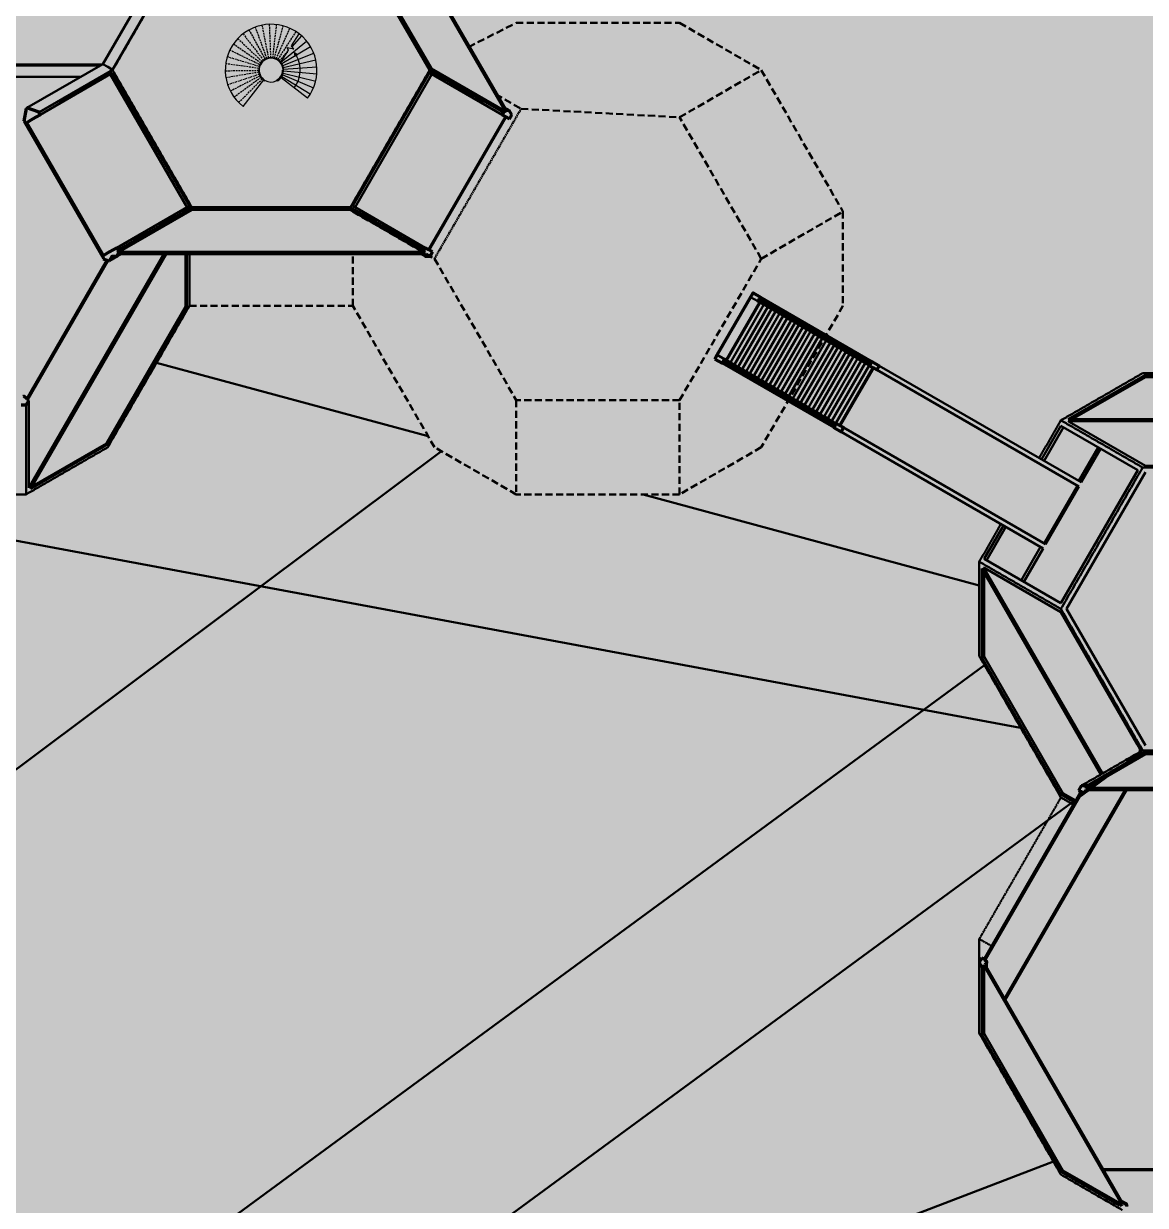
# Model space of a CAD drawing. Header units: millimetres. Extents: x 401 to 30661, y 2016 to 22119.
# Drawn here: x 13060 to 14069, y 11879 to 12942 of the extents above; entities that cross this region are included whole.
import ezdxf

# ---------------------------------------------------------------- set-up
doc = ezdxf.new("R2010")
doc.units = ezdxf.units.MM
doc.linetypes.add('HIDDEN2', pattern=[4.7625, 3.175, -1.5875])
for name, color, linetype, lineweight, true_color in [('2ND', 201, 'Continuous', 35, 0x39ffb0), ('3RD', 140, 'Continuous', 25, 0x7debff), ('4TH DETAILS', 125, 'Continuous', 15, 0x39ffb0)]:
    doc.layers.add(name, color=color, linetype=linetype, lineweight=lineweight, true_color=true_color)
doc.layers.add('BACKGROUND', color=7, linetype='Continuous', true_color=0x000000)
for name, color, linetype, lineweight, true_color, transparency in [('GLOW-CYAN-2', 7, 'Continuous', 50, 0x7debff, 0.8), ('GLOW-EMERALD', 7, 'Continuous', 70, 0x39ffb0, 0.8), ('GLOW-EMERALD-2', 7, 'Continuous', 30, 0x39ffb0, 0.8), ('hatch', 253, 'Continuous', 9, 0x7debff, 0.55)]:
    doc.layers.add(name, color=color, linetype=linetype, lineweight=lineweight, true_color=true_color, transparency=transparency)

msp = doc.modelspace()

# ---------------------------------------------------------------- hatches: boundary and pattern name
at = {"layer": 'BACKGROUND'}
h = msp.add_hatch(color=256, dxfattribs=at)
h.dxf.hatch_style = 1
h.paths.add_polyline_path([(400.723, 2015.745), (30660.634, 2015.745), (30660.634, 22119.328), (400.723, 22119.328)])
at = {"layer": 'hatch'}
h = msp.add_hatch(color=256, dxfattribs=at)
h.dxf.hatch_style = 1
h.paths.add_polyline_path([(13304.239, 12912.64), (13307.081, 12914.313), (13303.849, 12916.15)])

# ---------------------------------------------------------------- linework, layer by layer
at = {"layer": '2ND', "linetype": 'Continuous'}
for p, q in [((13494.822, 12863.449), (13357.108, 13101.977)), ((13356.373, 13101.341), (13493.904, 12863.131)), ((13062.686, 12865.739), (13060.482, 12854.284)), ((13063.165, 12865.739), (13062.686, 12865.739)), ((13063.404, 12866.154), (13063.165, 12865.739)), ((13074.187, 12861.921), (13074.426, 12862.335)), ((13491.847, 12861.921), (13490.766, 12860.049)), ((13490.766, 12860.049), (13493.993, 12858.186)), ((13493.904, 12863.131), (13491.607, 12862.335)), ((13491.607, 12862.335), (13491.847, 12861.921)), ((13494.152, 12858.094), (13497.379, 12856.231)), ((13497.119, 12864.244), (13494.822, 12863.449)), ((13499.562, 12860.012), (13497.119, 12864.244)), ((13497.379, 12856.231), (13499.562, 12860.012)), ((13060.482, 12854.284), (13060.96, 12854.284)), ((13144.387, 12740.332), (13137.773, 12736.514)), ((13145.467, 12738.46), (13144.387, 12740.332)), ((13424.875, 12738.469), (13421.647, 12740.332)), ((13137.773, 12736.514), (13132.396, 12733.41)), ((13144.843, 12732.733), (13145.303, 12735.119)), ((13145.303, 12735.119), (13420.731, 12735.119)), ((13145.946, 12738.46), (13145.467, 12738.46)), ((13145.486, 12736.074), (13145.946, 12738.46)), ((13420.547, 12736.074), (13145.486, 12736.074)), ((13420.088, 12738.46), (13420.547, 12736.074)), ((13420.731, 12735.119), (13421.19, 12732.733)), ((13421.19, 12732.733), (13426.078, 12732.733)), ((13428.261, 12736.514), (13425.034, 12738.377)), ((13426.078, 12732.733), (13428.261, 12736.514)), ((13720.916, 12692.159), (13721.97, 12693.985)), ((13721.97, 12693.985), (13822.372, 12636.018)), ((13822.447, 12636.147), (13722.045, 12694.115)), ((13689.861, 12638.372), (13790.264, 12580.405)), ((13790.339, 12580.535), (13689.936, 12638.502)), ((13824.481, 12632.366), (13794.481, 12580.405)), ((13794.706, 12580.275), (13824.706, 12632.236)), ((13062.563, 12598.684), (13065.007, 12602.916)), ((14011.605, 12251.143), (13924.253, 12099.845)), ((14011.752, 12256.171), (14009.308, 12251.939)), ((14016.639, 12256.171), (14011.752, 12256.171)), ((14015.537, 12250.444), (14015.996, 12252.83)), ((14015.996, 12252.83), (14264.855, 12252.83)), ((14016.18, 12253.785), (14016.639, 12256.171)), ((14264.672, 12253.785), (14016.18, 12253.785)), ((13924.987, 12099.209), (14012.523, 12250.825)), ((13922.415, 12101.436), (13919.972, 12097.204)), ((13919.972, 12097.204), (13922.415, 12092.971)), ((13922.415, 12092.971), (13924.253, 12094.562)), ((13924.253, 12094.562), (14048.498, 11879.362)), ((14049.417, 11879.68), (13924.987, 12095.198)), ((14048.498, 11879.362), (14046.202, 11878.566)), ((14051.713, 11880.475), (14049.417, 11879.68))]:
    msp.add_line(p, q, dxfattribs=at)
for points in [[(13074.426, 12862.335), (13063.404, 12866.154)], [(13068.655, 12856.231), (13075.268, 12860.049), (13074.187, 12861.921)], [(13424.875, 12738.469), (13493.993, 12858.186)], [(13425.034, 12738.377), (13494.152, 12858.094)], [(13060.96, 12854.284), (13132.24, 12730.823), (13132.001, 12730.409)], [(13132.396, 12733.41), (13063.278, 12853.126), (13068.655, 12856.231)], [(13421.647, 12740.332), (13420.566, 12738.46), (13420.088, 12738.46)], [(13132.001, 12730.409), (13135.216, 12729.296), (13063.169, 12604.507)], [(13137.512, 12728.5), (13139.956, 12732.733), (13144.843, 12732.733)], [(13063.904, 12603.871), (13136.135, 12728.977), (13137.512, 12728.5)], [(13682.183, 12640.198), (13684.366, 12643.979), (13684.366, 12643.979), (13716.549, 12699.722), (13723.099, 12695.941), (13722.045, 12694.115)], [(13689.936, 12638.502), (13690.916, 12640.198), (13692.688, 12639.174), (13722.688, 12691.136), (13720.916, 12692.159)], [(13682.183, 12640.198), (13688.732, 12636.417), (13689.861, 12638.372)], [(13824.481, 12632.366), (13821.318, 12634.192), (13823.502, 12637.973), (13830.051, 12634.192), (13827.868, 12630.411), (13824.706, 12632.236)], [(13063.169, 12604.507), (13060.597, 12606.735), (13060.358, 12606.32)], [(13065.007, 12602.916), (13063.904, 12603.871)], [(13062.563, 12598.684), (13058.197, 12598.684)], [(13794.481, 12580.405), (13791.318, 12582.23), (13790.339, 12580.535)], [(13790.264, 12580.405), (13789.135, 12578.449), (13795.685, 12574.668), (13797.868, 12578.449), (13794.706, 12580.275)], [(14009.308, 12251.939), (14011.605, 12251.143)], [(14012.523, 12250.825), (14014.819, 12250.03), (14015.059, 12250.444), (14015.537, 12250.444)], [(13924.253, 12099.845), (13922.415, 12101.436)], [(13924.987, 12095.198), (13926.824, 12096.789), (13926.585, 12097.204), (13926.824, 12097.618), (13924.987, 12099.209)], [(14052.89, 11877.675), (14052.431, 11880.061), (14051.953, 11880.061), (14051.713, 11880.475)]]:
    msp.add_lwpolyline(points, dxfattribs=at)
at = {"layer": '3RD', "linetype": 'Continuous'}
for p, q in [((13131.638, 12905.549), (13202.679, 13028.596)), ((13211.498, 13023.504), (13140.457, 12900.458)), ((13425.577, 12900.458), (13354.775, 13023.09)), ((13427.414, 12901.518), (13356.373, 13024.565)), ((12846.996, 12905.273), (13131.16, 12905.273)), ((13129.531, 12904.332), (12848.625, 12904.332)), ((13063.404, 12866.154), (13131.638, 12905.549)), ((13140.457, 12900.458), (13074.426, 12862.335)), ((13131.638, 12905.549), (13136.048, 12903.003)), ((13136.048, 12903.003), (13140.457, 12900.458)), ((13427.414, 12901.518), (13425.577, 12900.458)), ((13491.607, 12862.335), (13425.577, 12900.458)), ((13493.904, 12863.131), (13427.414, 12901.518)), ((12866.152, 12894.213), (13112.005, 12894.213)), ((13075.268, 12860.049), (13140.39, 12897.647)), ((13207.357, 12776.688), (13138.238, 12896.405)), ((13140.39, 12897.647), (13140.457, 12897.531)), ((13140.457, 12897.531), (13209.508, 12777.93)), ((13356.459, 12777.969), (13425.577, 12897.686)), ((13427.729, 12896.443), (13358.61, 12776.727)), ((13425.577, 12897.686), (13490.766, 12860.049)), ((13063.404, 12866.154), (13062.686, 12865.739)), ((13072.041, 12858.186), (13071.882, 12858.094)), ((13492.985, 12866.631), (13497.119, 12864.244)), ((13493.904, 12863.131), (13494.822, 12863.449)), ((13065.427, 12854.367), (13065.268, 12854.275)), ((13209.508, 12777.93), (13144.387, 12740.332)), ((13211.976, 12774.461), (13145.486, 12736.074)), ((13145.946, 12738.46), (13211.976, 12776.583)), ((13211.976, 12776.583), (13354.058, 12776.583)), ((13211.976, 12774.461), (13211.976, 12776.583)), ((13354.058, 12774.461), (13211.976, 12774.461)), ((13354.058, 12776.583), (13420.088, 12738.46)), ((13354.058, 12774.461), (13354.058, 12776.583)), ((13420.547, 12736.074), (13354.058, 12774.461)), ((13421.647, 12740.332), (13356.459, 12777.969)), ((13065.007, 12524.318), (13186.713, 12735.119)), ((13188.804, 12735.119), (13066.636, 12523.517)), ((13134.387, 12734.559), (13134.546, 12734.651)), ((13137.512, 12728.5), (13144.843, 12732.733)), ((13141, 12738.377), (13141.159, 12738.469)), ((13148.977, 12735.119), (13144.843, 12732.733)), ((13145.486, 12736.074), (13145.303, 12735.119)), ((13205.986, 12687.275), (13205.986, 12735.119)), ((13207.089, 12735.119), (13207.089, 12686.639)), ((13421.19, 12732.733), (13417.057, 12735.119)), ((13420.731, 12735.119), (13420.547, 12736.074)), ((13424.875, 12738.469), (13425.034, 12738.377)), ((13136.135, 12728.977), (13135.216, 12729.296)), ((13823.502, 12637.973), (13716.549, 12699.722)), ((13134.945, 12564.229), (13205.986, 12687.275)), ((13205.986, 12687.275), (13207.089, 12686.639)), ((13726.196, 12689.111), (13696.196, 12637.149)), ((13729.703, 12687.086), (13699.703, 12635.124)), ((13714.366, 12695.941), (13720.916, 12692.159)), ((13722.045, 12694.115), (13721.97, 12693.985)), ((13726.946, 12688.678), (13722.688, 12691.136)), ((13729.703, 12687.086), (13726.946, 12688.678)), ((13729.703, 12687.086), (13730.436, 12686.663)), ((13207.089, 12686.639), (13138.491, 12567.825)), ((13733.211, 12685.061), (13703.211, 12633.099)), ((13736.718, 12683.036), (13706.718, 12631.074)), ((13740.225, 12681.011), (13710.225, 12629.049)), ((13743.733, 12678.986), (13713.733, 12627.024)), ((13747.24, 12676.961), (13717.24, 12624.999)), ((13733.211, 12685.061), (13730.436, 12686.663)), ((13733.211, 12685.061), (13733.927, 12684.647)), ((13737.417, 12682.632), (13733.927, 12684.647)), ((13740.225, 12681.011), (13737.417, 12682.632)), ((13740.225, 12681.011), (13740.908, 12680.617)), ((13743.733, 12678.986), (13740.908, 12680.617)), ((13743.733, 12678.986), (13744.399, 12678.602)), ((13747.24, 12676.961), (13744.399, 12678.602)), ((13747.24, 12676.961), (13747.889, 12676.586)), ((13750.748, 12674.936), (13747.889, 12676.586)), ((13750.748, 12674.936), (13720.748, 12622.974)), ((13754.255, 12672.911), (13724.255, 12620.949)), ((13757.762, 12670.886), (13727.762, 12618.924)), ((13761.27, 12668.861), (13731.27, 12616.899)), ((13764.777, 12666.836), (13734.777, 12614.874)), ((13750.748, 12674.936), (13751.38, 12674.571)), ((13754.255, 12672.911), (13751.38, 12674.571)), ((13754.255, 12672.911), (13754.87, 12672.556)), ((13757.762, 12670.886), (13754.87, 12672.556)), ((13757.762, 12670.886), (13758.361, 12670.541)), ((13761.27, 12668.861), (13758.361, 12670.541)), ((13761.27, 12668.861), (13761.851, 12668.525)), ((13764.777, 12666.836), (13761.851, 12668.525)), ((13764.777, 12666.836), (13765.342, 12666.51)), ((13768.285, 12664.811), (13765.342, 12666.51)), ((13768.285, 12664.811), (13738.285, 12612.849)), ((13771.792, 12662.786), (13741.792, 12610.824)), ((13775.3, 12660.761), (13745.3, 12608.799)), ((13778.807, 12658.736), (13748.807, 12606.774)), ((13782.314, 12656.711), (13752.314, 12604.749)), ((13768.285, 12664.811), (13768.832, 12664.495)), ((13771.792, 12662.786), (13768.832, 12664.495)), ((13771.792, 12662.786), (13772.323, 12662.48)), ((13775.3, 12660.761), (13772.323, 12662.48)), ((13775.3, 12660.761), (13775.813, 12660.464)), ((13778.807, 12658.736), (13775.813, 12660.464)), ((13778.807, 12658.736), (13779.304, 12658.449)), ((13782.314, 12656.711), (13779.304, 12658.449)), ((13782.314, 12656.711), (13782.794, 12656.434)), ((13785.822, 12654.686), (13782.794, 12656.434)), ((13785.822, 12654.686), (13755.822, 12602.724)), ((13789.329, 12652.661), (13759.329, 12600.699)), ((13792.837, 12650.636), (13762.837, 12598.674)), ((13796.344, 12648.611), (13766.344, 12596.649)), ((13799.851, 12646.586), (13769.851, 12594.624)), ((13803.359, 12644.561), (13773.359, 12592.599)), ((13785.822, 12654.686), (13786.285, 12654.419)), ((13789.329, 12652.661), (13786.285, 12654.419)), ((13789.329, 12652.661), (13789.775, 12652.403)), ((13792.837, 12650.636), (13789.775, 12652.403)), ((13792.837, 12650.636), (13793.266, 12650.388)), ((13796.344, 12648.611), (13793.266, 12650.388)), ((13796.344, 12648.611), (13796.756, 12648.373)), ((13799.851, 12646.586), (13796.756, 12648.373)), ((13799.851, 12646.586), (13800.247, 12646.358)), ((13803.359, 12644.561), (13800.247, 12646.358)), ((13803.359, 12644.561), (13803.737, 12644.342)), ((13806.866, 12642.536), (13803.737, 12644.342)), ((13690.916, 12640.198), (13684.366, 12643.979)), ((13688.732, 12636.417), (13789.135, 12578.449)), ((13689.936, 12638.502), (13689.861, 12638.372)), ((13692.688, 12639.174), (13696.196, 12637.149)), ((13696.196, 12637.149), (13696.946, 12636.716)), ((13699.703, 12635.124), (13696.946, 12636.716)), ((13699.703, 12635.124), (13700.436, 12634.701)), ((13703.211, 12633.099), (13700.436, 12634.701)), ((13806.866, 12642.536), (13776.866, 12590.574)), ((13810.374, 12640.511), (13780.374, 12588.549)), ((13813.881, 12638.486), (13783.881, 12586.524)), ((13817.388, 12636.461), (13787.388, 12584.499)), ((13820.896, 12634.436), (13790.896, 12582.474)), ((13806.866, 12642.536), (13807.228, 12642.327)), ((13810.374, 12640.511), (13807.228, 12642.327)), ((13810.374, 12640.511), (13810.718, 12640.312)), ((13813.881, 12638.486), (13810.718, 12640.312)), ((13813.881, 12638.486), (13814.209, 12638.296)), ((13817.388, 12636.461), (13814.209, 12638.296)), ((13817.388, 12636.461), (13817.699, 12636.281)), ((13820.896, 12634.436), (13817.699, 12636.281)), ((13820.896, 12634.436), (13821.19, 12634.266)), ((13821.318, 12634.192), (13821.19, 12634.266)), ((13822.372, 12636.018), (13822.447, 12636.147)), ((14011.731, 12529.299), (13830.051, 12634.192)), ((13703.211, 12633.099), (13703.927, 12632.686)), ((13706.718, 12631.074), (13703.927, 12632.686)), ((13706.718, 12631.074), (13707.417, 12630.671)), ((13710.908, 12628.655), (13707.417, 12630.671)), ((13713.733, 12627.024), (13710.908, 12628.655)), ((13713.733, 12627.024), (13714.399, 12626.64)), ((13717.24, 12624.999), (13714.399, 12626.64)), ((13717.24, 12624.999), (13717.889, 12624.625)), ((13720.748, 12622.974), (13717.889, 12624.625)), ((13824.403, 12632.411), (13794.403, 12580.449)), ((13824.706, 12632.236), (13824.481, 12632.366)), ((14009.548, 12525.517), (13827.868, 12630.411)), ((13999.973, 12585.96), (14069.385, 12626.035)), ((14069.385, 12623.914), (14003.647, 12585.96)), ((14069.385, 12623.914), (14069.385, 12626.035)), ((14069.385, 12626.035), (14211.467, 12626.035)), ((14211.467, 12623.914), (14069.385, 12623.914)), ((13720.748, 12622.974), (13721.38, 12622.61)), ((13724.255, 12620.949), (13721.38, 12622.61)), ((13724.255, 12620.949), (13724.87, 12620.594)), ((13728.361, 12618.579), (13724.87, 12620.594)), ((13731.27, 12616.899), (13728.361, 12618.579)), ((13731.27, 12616.899), (13731.851, 12616.564)), ((13734.777, 12614.874), (13731.851, 12616.564)), ((13734.777, 12614.874), (13735.342, 12614.549)), ((13738.285, 12612.849), (13735.342, 12614.549)), ((13738.285, 12612.849), (13738.832, 12612.533)), ((13741.792, 12610.824), (13738.832, 12612.533)), ((13063.169, 12604.507), (13063.904, 12603.871)), ((13065.007, 12524.318), (13065.007, 12602.916)), ((13741.792, 12610.824), (13742.323, 12610.518)), ((13745.3, 12608.799), (13742.323, 12610.518)), ((13745.3, 12608.799), (13745.813, 12608.503)), ((13748.807, 12606.774), (13745.813, 12608.503)), ((13748.807, 12606.774), (13749.304, 12606.488)), ((13752.314, 12604.749), (13749.304, 12606.488)), ((13752.314, 12604.749), (13755.822, 12602.724)), ((13755.822, 12602.724), (13756.285, 12602.457)), ((13759.329, 12600.699), (13756.285, 12602.457)), ((13759.329, 12600.699), (13759.775, 12600.442)), ((13762.837, 12598.674), (13759.775, 12600.442)), ((13762.837, 12598.674), (13763.266, 12598.426)), ((13766.344, 12596.649), (13763.266, 12598.426)), ((13766.344, 12596.649), (13766.756, 12596.411)), ((13769.851, 12594.624), (13766.756, 12596.411)), ((13769.851, 12594.624), (13770.247, 12594.396)), ((13773.359, 12592.599), (13770.247, 12594.396)), ((13773.359, 12592.599), (13773.737, 12592.381)), ((13776.866, 12590.574), (13773.737, 12592.381)), ((13776.866, 12590.574), (13777.228, 12590.365)), ((13780.374, 12588.549), (13777.228, 12590.365)), ((13780.374, 12588.549), (13780.718, 12588.35)), ((13783.881, 12586.524), (13780.718, 12588.35)), ((13783.881, 12586.524), (13784.209, 12586.335)), ((13787.388, 12584.499), (13784.209, 12586.335)), ((13787.388, 12584.499), (13787.699, 12584.32)), ((13790.896, 12582.474), (13787.699, 12584.32)), ((13790.264, 12580.405), (13790.339, 12580.535)), ((13790.896, 12582.474), (13791.19, 12582.304)), ((13791.318, 12582.23), (13791.19, 12582.304)), ((14000.787, 12583.609), (13999.863, 12584.143)), ((14213.91, 12584.143), (13999.863, 12584.143)), ((13999.973, 12585.96), (14213.91, 12585.96)), ((14069.385, 12544.004), (14000.787, 12583.609)), ((13794.481, 12580.405), (13794.706, 12580.275)), ((13795.685, 12574.668), (13977.365, 12469.775)), ((13979.548, 12473.556), (13797.868, 12578.449)), ((13976.08, 12549.882), (13993.456, 12579.978)), ((13995.608, 12578.736), (13978.232, 12548.64)), ((13993.456, 12579.978), (14062.575, 12540.072)), ((13136.048, 12563.592), (13066.636, 12523.517)), ((13067.738, 12525.426), (13134.945, 12564.229)), ((13134.945, 12564.229), (13136.048, 12563.592)), ((13138.491, 12567.825), (13136.048, 12563.592)), ((14009.548, 12530.559), (14026.924, 12560.655)), ((14011.731, 12529.299), (14029.107, 12559.395)), ((14062.575, 12540.072), (13993.456, 12420.356)), ((13998.344, 12415.314), (14069.385, 12538.36)), ((14211.467, 12544.004), (14069.385, 12544.004)), ((13978.494, 12474.164), (14008.494, 12526.126)), ((13979.548, 12473.556), (14009.548, 12525.517)), ((13924.338, 12460.261), (13941.714, 12490.358)), ((13943.866, 12489.115), (13926.49, 12459.019)), ((13957.806, 12440.939), (13975.182, 12471.035)), ((13959.989, 12439.678), (13977.365, 12469.775)), ((13993.456, 12420.356), (13924.338, 12460.261)), ((13922.415, 12371.477), (13922.415, 12451.627)), ((14029.384, 12266.351), (13922.415, 12451.627)), ((13923.857, 12452.676), (13924.859, 12452.097)), ((13923.857, 12452.676), (14030.919, 12267.238)), ((13924.253, 12372.537), (13924.253, 12448.445)), ((13924.859, 12452.097), (13993.456, 12412.492)), ((13957.806, 12440.939), (13959.989, 12439.678)), ((13993.456, 12412.492), (14062.054, 12293.678)), ((14069.385, 12292.268), (13998.344, 12415.314)), ((13924.253, 12372.537), (13922.415, 12371.477)), ((13993.456, 12248.43), (13922.415, 12371.477)), ((13995.294, 12249.491), (13924.253, 12372.537)), ((14062.054, 12293.678), (14064.497, 12289.446)), ((14069.385, 12284.503), (14016.18, 12253.785)), ((14016.639, 12256.171), (14069.385, 12286.624)), ((14064.497, 12289.446), (14064.497, 12286.624)), ((14069.385, 12284.503), (14069.385, 12286.624)), ((14069.385, 12286.624), (14211.467, 12286.624)), ((14211.467, 12284.503), (14069.385, 12284.503)), ((13942.693, 12064.53), (14051.408, 12252.83)), ((14052.635, 12252.83), (13943.246, 12063.574)), ((14012.523, 12250.825), (14011.605, 12251.143)), ((14019.67, 12252.83), (14015.537, 12250.444)), ((13995.294, 12249.491), (13993.456, 12248.43)), ((13995.9, 12247.019), (13993.456, 12248.43)), ((14006.811, 12242.841), (13995.294, 12249.491)), ((14005.893, 12241.25), (13995.9, 12247.019)), ((14014.819, 12250.03), (14015.537, 12250.444)), ((13922.415, 12032.066), (13922.415, 12092.971)), ((13924.253, 12099.845), (13924.987, 12099.209)), ((13924.253, 12033.126), (13924.253, 12094.562)), ((13926.824, 12097.618), (13926.824, 12092.016)), ((13924.253, 12033.126), (13922.415, 12032.066)), ((13993.456, 11909.019), (13922.415, 12032.066)), ((13995.294, 11910.08), (13924.253, 12033.126)), ((14031.168, 11911.288), (14250.786, 11911.288)), ((13995.294, 11910.08), (13993.456, 11909.019)), ((13995.9, 11907.608), (13993.456, 11909.019)), ((14048.498, 11879.362), (13995.294, 11910.08)), ((14046.202, 11878.566), (13995.9, 11907.608)), ((14250.243, 11910.348), (14031.711, 11910.348)), ((14047.58, 11882.862), (14051.713, 11880.475)), ((14052.431, 11880.061), (14051.713, 11880.475))]:
    msp.add_line(p, q, dxfattribs=at)
at = {"layer": '3RD', "linetype": 'HIDDEN2', "ltscale": 0.35}
msp.add_line((13429.986, 12730.476), (13507.869, 12865.374), dxfattribs=at)
at = {"layer": '3RD', "linetype": 'HIDDEN2', "ltscale": 2}
for p, q in [((13723.925, 12730.476), (13650.44, 12857.755)), ((13209.532, 12688.05), (13356.502, 12688.05)), ((13650.44, 12603.197), (13503.471, 12603.197))]:
    msp.add_line(p, q, dxfattribs=at)
at = {"layer": '3RD', "ltscale": 2}
for p, q in [((13424.259, 12570.69), (13179.952, 12636.816)), ((12553.302, 12569.66), (13957.201, 12308.441)), ((13920.004, 12436.508), (13617.656, 12518.344)), ((13924.696, 12364.742), (13102.851, 11760.785)), ((14066.973, 12288.016), (13180.464, 11636.54))]:
    msp.add_line(p, q, dxfattribs=at)
at = {"layer": '3RD'}
for p, q in [((13436.19, 12557.189), (11113.923, 10819.808)), ((13986.708, 11917.924), (13229.317, 11628.413))]:
    msp.add_line(p, q, dxfattribs=at)
at = {"layer": '3RD', "linetype": 'HIDDEN2', "ltscale": 2}
for points in [[(13460.513, 12920.965), (13503.471, 12942.608), (13650.44, 12942.608), (13723.925, 12900.182), (13797.41, 12772.902), (13797.41, 12688.05), (13723.925, 12560.77), (13650.44, 12518.344), (13503.471, 12518.344), (13429.986, 12560.77), (13356.502, 12688.05), (13356.502, 12736.074)], [(13484.979, 12878.589), (13507.869, 12865.374), (13650.44, 12857.755), (13723.925, 12900.182)], [(13356.502, 12772.902), (13429.986, 12730.476), (13503.471, 12603.197), (13503.471, 12518.344)], [(13650.44, 12518.344), (13650.44, 12603.197), (13723.925, 12730.476), (13797.41, 12772.902)]]:
    msp.add_lwpolyline(points, dxfattribs=at)
at = {"layer": '3RD', "linetype": 'HIDDEN2', "ltscale": 0.1}
for points in [[(13919.972, 12097.204), (13920.004, 12118.311), (13993.456, 12245.608)], [(13920.004, 12118.311), (13931.186, 12111.855)]]:
    msp.add_lwpolyline(points, dxfattribs=at)
at = {"layer": '3RD', "linetype": 'Continuous'}
for points in [[(13140.457, 12900.182), (13211.737, 13023.643)], [(13425.577, 12900.182), (13354.297, 13023.643)], [(13074.187, 12861.921), (13140.457, 12900.182)], [(13140.457, 12900.182), (13211.737, 12776.721)], [(13425.577, 12900.182), (13354.297, 12776.721)], [(13425.577, 12900.182), (13491.847, 12861.921)], [(13145.467, 12738.46), (13211.737, 12776.721)], [(13211.737, 12776.721), (13354.297, 12776.721)], [(13354.297, 12776.721), (13420.566, 12738.46)], [(13209.532, 12688.05), (13209.532, 12735.119)], [(13209.532, 12688.05), (13136.048, 12560.77)], [(13993.456, 12585.02), (14066.941, 12627.446)], [(14213.91, 12627.446), (14066.941, 12627.446)], [(13062.563, 12598.684), (13062.563, 12518.344)], [(13973.897, 12551.142), (13993.456, 12585.02)], [(14066.941, 12542.593), (13993.456, 12585.02)], [(13062.563, 12518.344), (13136.048, 12560.77)], [(13993.456, 12415.314), (14066.941, 12542.593)], [(14066.941, 12542.593), (14213.91, 12542.593)], [(12915.593, 12518.344), (13062.563, 12518.344)], [(13919.972, 12457.74), (13939.531, 12491.618)], [(13919.972, 12372.888), (13919.972, 12457.74)], [(13993.456, 12415.314), (13919.972, 12457.74)], [(14066.941, 12288.035), (13993.456, 12415.314)], [(13919.972, 12372.888), (13993.456, 12245.608)], [(14011.752, 12256.171), (14066.941, 12288.035)], [(14066.941, 12288.035), (14213.91, 12288.035)], [(13993.456, 12245.608), (14004.671, 12239.134)], [(13919.972, 12033.476), (13919.972, 12097.204)], [(13919.972, 12033.476), (13993.456, 11906.197)], [(13993.456, 11906.197), (14048.646, 11874.334)]]:
    msp.add_open_spline(points, degree=1, dxfattribs=at)
at = {"layer": '4TH DETAILS', "linetype": 'HIDDEN2', "ltscale": 0.5}
for p, q in [((13257.791, 12932.781), (13276.147, 12909.052)), ((13263.104, 12936.272), (13277.596, 12910.004)), ((13279.174, 12910.723), (13268.891, 12938.905)), ((13280.844, 12911.19), (13275.014, 12940.618)), ((13281.328, 12941.369), (13282.566, 12911.394)), ((13287.682, 12941.141), (13284.299, 12911.332)), ((13286.002, 12911.005), (13293.925, 12939.939)), ((13287.634, 12910.419), (13299.91, 12937.793)), ((13289.157, 12909.59), (13305.493, 12934.752)), ((13273.77, 12906.541), (13249.074, 12923.575)), ((13253.076, 12928.515), (13274.861, 12907.889)), ((13272.267, 12903.427), (13243.565, 12912.156)), ((13272.898, 12905.042), (13245.878, 12918.078)), ((13290.534, 12908.536), (13297.634, 12916.468)), ((13241.784, 12899.603), (13271.781, 12900.004)), ((13271.892, 12901.734), (13242.189, 12905.948)), ((13271.938, 12898.277), (13242.359, 12893.271)), ((13243.899, 12887.103), (13272.358, 12896.595)), ((13273.032, 12894.997), (13246.37, 12881.245)), ((13273.943, 12893.522), (13249.711, 12875.835)), ((13253.844, 12871.004), (13275.071, 12892.204))]:
    msp.add_line(p, q, dxfattribs=at)
at = {"layer": '4TH DETAILS'}
for p, q in [((13301.259, 12922.11), (13308.167, 12932.861)), ((13291.733, 12907.284), (13298.621, 12918.003)), ((13304.239, 12912.64), (13307.081, 12914.313)), ((13293.297, 12900.119), (13293.78, 12900.116)), ((13277.696, 12890.821), (13277.446, 12890.388)), ((13287.419, 12890.891), (13287.633, 12890.439)), ((13288.659, 12890.413), (13288.409, 12890.846))]:
    msp.add_line(p, q, dxfattribs=at)
at = {"layer": '4TH DETAILS', "linetype": 'Continuous'}
for p, q in [((13291.733, 12907.284), (13314.939, 12926.296)), ((13318.578, 12921.081), (13292.725, 12905.862)), ((13301.871, 12921.201), (13310.543, 12930.889)), ((13293.487, 12904.304), (13321.371, 12915.37)), ((13294.001, 12902.648), (13323.254, 12909.297)), ((13294.253, 12900.932), (13324.182, 12903.007)), ((13315.626, 12874.874), (13291.92, 12893.259)), ((13292.555, 12894.166), (13292.134, 12893.544)), ((13318.164, 12878.539), (13292.555, 12894.166)), ((13318.164, 12878.539), (13292.555, 12894.166)), ((13293.42, 12895.839), (13321.126, 12884.333)), ((13293.96, 12897.487), (13323.105, 12890.375)), ((13324.131, 12896.65), (13294.24, 12899.198))]:
    msp.add_line(p, q, dxfattribs=at)
at = {"layer": '4TH DETAILS'}
for points in [[(13303.32, 12919.046), (13301.259, 12922.11)], [(13298.621, 12918.003), (13297.333, 12920.336)], [(13303.32, 12919.046), (13297.333, 12920.336)], [(13303.849, 12916.15), (13304.239, 12912.64)], [(13303.849, 12916.15), (13307.081, 12914.313)], [(13276.102, 12891.29), (13257.692, 12867.559)], [(13315.626, 12874.874), (13291.922, 12893.262)]]:
    msp.add_lwpolyline(points, dxfattribs=at)
for centre, radius, start, end in [((13283.03, 12900.154), 41.25, 322.203589, 232.139685), ((13283.03, 12900.154), 11.25, 300.019763, 240.23704), ((13283.03, 12900.154), 10.75, 295.351264, 240.24848), ((13283.001, 12900.183), 26.281, 322.192332, 30.399321), ((13283.017, 12900.182), 10.281, 295.355045, 359.651323), ((13283.03, 12900.195), 10.786, 240.35702, 295.257619)]:
    msp.add_arc(centre, radius, start, end, dxfattribs=at)
at = {"layer": 'GLOW-CYAN-2', "linetype": 'Continuous'}
for p, q in [((13131.638, 12905.549), (13202.679, 13028.596)), ((13211.498, 13023.504), (13140.457, 12900.458)), ((13425.577, 12900.458), (13354.775, 13023.09)), ((13427.414, 12901.518), (13356.373, 13024.565)), ((12846.996, 12905.273), (13131.16, 12905.273)), ((13129.531, 12904.332), (12848.625, 12904.332)), ((13063.404, 12866.154), (13131.638, 12905.549)), ((13140.457, 12900.458), (13074.426, 12862.335)), ((13131.638, 12905.549), (13136.048, 12903.003)), ((13136.048, 12903.003), (13140.457, 12900.458)), ((13427.414, 12901.518), (13425.577, 12900.458)), ((13491.607, 12862.335), (13425.577, 12900.458)), ((13493.904, 12863.131), (13427.414, 12901.518)), ((12866.152, 12894.213), (13112.005, 12894.213)), ((13075.268, 12860.049), (13140.39, 12897.647)), ((13207.357, 12776.688), (13138.238, 12896.405)), ((13140.39, 12897.647), (13140.457, 12897.531)), ((13140.457, 12897.531), (13209.508, 12777.93)), ((13356.459, 12777.969), (13425.577, 12897.686)), ((13427.729, 12896.443), (13358.61, 12776.727)), ((13425.577, 12897.686), (13490.766, 12860.049)), ((13063.404, 12866.154), (13062.686, 12865.739)), ((13072.041, 12858.186), (13071.882, 12858.094)), ((13492.985, 12866.631), (13497.119, 12864.244)), ((13493.904, 12863.131), (13494.822, 12863.449)), ((13065.427, 12854.367), (13065.268, 12854.275)), ((13209.508, 12777.93), (13144.387, 12740.332)), ((13211.976, 12774.461), (13145.486, 12736.074)), ((13145.946, 12738.46), (13211.976, 12776.583)), ((13211.976, 12776.583), (13354.058, 12776.583)), ((13211.976, 12774.461), (13211.976, 12776.583)), ((13354.058, 12774.461), (13211.976, 12774.461)), ((13354.058, 12776.583), (13420.088, 12738.46)), ((13354.058, 12774.461), (13354.058, 12776.583)), ((13420.547, 12736.074), (13354.058, 12774.461)), ((13421.647, 12740.332), (13356.459, 12777.969)), ((13065.007, 12524.318), (13186.713, 12735.119)), ((13188.804, 12735.119), (13066.636, 12523.517)), ((13134.387, 12734.559), (13134.546, 12734.651)), ((13137.512, 12728.5), (13144.843, 12732.733)), ((13141, 12738.377), (13141.159, 12738.469)), ((13148.977, 12735.119), (13144.843, 12732.733)), ((13145.486, 12736.074), (13145.303, 12735.119)), ((13205.986, 12687.275), (13205.986, 12735.119)), ((13207.089, 12735.119), (13207.089, 12686.639)), ((13421.19, 12732.733), (13417.057, 12735.119)), ((13420.731, 12735.119), (13420.547, 12736.074)), ((13424.875, 12738.469), (13425.034, 12738.377)), ((13136.135, 12728.977), (13135.216, 12729.296)), ((13823.502, 12637.973), (13716.549, 12699.722)), ((13134.945, 12564.229), (13205.986, 12687.275)), ((13205.986, 12687.275), (13207.089, 12686.639)), ((13726.196, 12689.111), (13696.196, 12637.149)), ((13729.703, 12687.086), (13699.703, 12635.124)), ((13714.366, 12695.941), (13720.916, 12692.159)), ((13722.045, 12694.115), (13721.97, 12693.985)), ((13726.946, 12688.678), (13722.688, 12691.136)), ((13729.703, 12687.086), (13726.946, 12688.678)), ((13729.703, 12687.086), (13730.436, 12686.663)), ((13207.089, 12686.639), (13138.491, 12567.825)), ((13733.211, 12685.061), (13703.211, 12633.099)), ((13736.718, 12683.036), (13706.718, 12631.074)), ((13740.225, 12681.011), (13710.225, 12629.049)), ((13743.733, 12678.986), (13713.733, 12627.024)), ((13747.24, 12676.961), (13717.24, 12624.999)), ((13733.211, 12685.061), (13730.436, 12686.663)), ((13733.211, 12685.061), (13733.927, 12684.647)), ((13737.417, 12682.632), (13733.927, 12684.647)), ((13740.225, 12681.011), (13737.417, 12682.632)), ((13740.225, 12681.011), (13740.908, 12680.617)), ((13743.733, 12678.986), (13740.908, 12680.617)), ((13743.733, 12678.986), (13744.399, 12678.602)), ((13747.24, 12676.961), (13744.399, 12678.602)), ((13747.24, 12676.961), (13747.889, 12676.586)), ((13750.748, 12674.936), (13747.889, 12676.586)), ((13750.748, 12674.936), (13720.748, 12622.974)), ((13754.255, 12672.911), (13724.255, 12620.949)), ((13757.762, 12670.886), (13727.762, 12618.924)), ((13761.27, 12668.861), (13731.27, 12616.899)), ((13764.777, 12666.836), (13734.777, 12614.874)), ((13750.748, 12674.936), (13751.38, 12674.571)), ((13754.255, 12672.911), (13751.38, 12674.571)), ((13754.255, 12672.911), (13754.87, 12672.556)), ((13757.762, 12670.886), (13754.87, 12672.556)), ((13757.762, 12670.886), (13758.361, 12670.541)), ((13761.27, 12668.861), (13758.361, 12670.541)), ((13761.27, 12668.861), (13761.851, 12668.525)), ((13764.777, 12666.836), (13761.851, 12668.525)), ((13764.777, 12666.836), (13765.342, 12666.51)), ((13768.285, 12664.811), (13765.342, 12666.51)), ((13768.285, 12664.811), (13738.285, 12612.849)), ((13771.792, 12662.786), (13741.792, 12610.824)), ((13775.3, 12660.761), (13745.3, 12608.799)), ((13778.807, 12658.736), (13748.807, 12606.774)), ((13782.314, 12656.711), (13752.314, 12604.749)), ((13768.285, 12664.811), (13768.832, 12664.495)), ((13771.792, 12662.786), (13768.832, 12664.495)), ((13771.792, 12662.786), (13772.323, 12662.48)), ((13775.3, 12660.761), (13772.323, 12662.48)), ((13775.3, 12660.761), (13775.813, 12660.464)), ((13778.807, 12658.736), (13775.813, 12660.464)), ((13778.807, 12658.736), (13779.304, 12658.449)), ((13782.314, 12656.711), (13779.304, 12658.449)), ((13782.314, 12656.711), (13782.794, 12656.434)), ((13785.822, 12654.686), (13782.794, 12656.434)), ((13785.822, 12654.686), (13755.822, 12602.724)), ((13789.329, 12652.661), (13759.329, 12600.699)), ((13792.837, 12650.636), (13762.837, 12598.674)), ((13796.344, 12648.611), (13766.344, 12596.649)), ((13799.851, 12646.586), (13769.851, 12594.624)), ((13803.359, 12644.561), (13773.359, 12592.599)), ((13785.822, 12654.686), (13786.285, 12654.419)), ((13789.329, 12652.661), (13786.285, 12654.419)), ((13789.329, 12652.661), (13789.775, 12652.403)), ((13792.837, 12650.636), (13789.775, 12652.403)), ((13792.837, 12650.636), (13793.266, 12650.388)), ((13796.344, 12648.611), (13793.266, 12650.388)), ((13796.344, 12648.611), (13796.756, 12648.373)), ((13799.851, 12646.586), (13796.756, 12648.373)), ((13799.851, 12646.586), (13800.247, 12646.358)), ((13803.359, 12644.561), (13800.247, 12646.358)), ((13803.359, 12644.561), (13803.737, 12644.342)), ((13806.866, 12642.536), (13803.737, 12644.342)), ((13690.916, 12640.198), (13684.366, 12643.979)), ((13688.732, 12636.417), (13789.135, 12578.449)), ((13689.936, 12638.502), (13689.861, 12638.372)), ((13692.688, 12639.174), (13696.196, 12637.149)), ((13696.196, 12637.149), (13696.946, 12636.716)), ((13699.703, 12635.124), (13696.946, 12636.716)), ((13699.703, 12635.124), (13700.436, 12634.701)), ((13703.211, 12633.099), (13700.436, 12634.701)), ((13806.866, 12642.536), (13776.866, 12590.574)), ((13810.374, 12640.511), (13780.374, 12588.549)), ((13813.881, 12638.486), (13783.881, 12586.524)), ((13817.388, 12636.461), (13787.388, 12584.499)), ((13820.896, 12634.436), (13790.896, 12582.474)), ((13806.866, 12642.536), (13807.228, 12642.327)), ((13810.374, 12640.511), (13807.228, 12642.327)), ((13810.374, 12640.511), (13810.718, 12640.312)), ((13813.881, 12638.486), (13810.718, 12640.312)), ((13813.881, 12638.486), (13814.209, 12638.296)), ((13817.388, 12636.461), (13814.209, 12638.296)), ((13817.388, 12636.461), (13817.699, 12636.281)), ((13820.896, 12634.436), (13817.699, 12636.281)), ((13820.896, 12634.436), (13821.19, 12634.266)), ((13821.318, 12634.192), (13821.19, 12634.266)), ((13822.372, 12636.018), (13822.447, 12636.147)), ((14011.731, 12529.299), (13830.051, 12634.192)), ((13703.211, 12633.099), (13703.927, 12632.686)), ((13706.718, 12631.074), (13703.927, 12632.686)), ((13706.718, 12631.074), (13707.417, 12630.671)), ((13710.908, 12628.655), (13707.417, 12630.671)), ((13713.733, 12627.024), (13710.908, 12628.655)), ((13713.733, 12627.024), (13714.399, 12626.64)), ((13717.24, 12624.999), (13714.399, 12626.64)), ((13717.24, 12624.999), (13717.889, 12624.625)), ((13720.748, 12622.974), (13717.889, 12624.625)), ((13824.403, 12632.411), (13794.403, 12580.449)), ((13824.706, 12632.236), (13824.481, 12632.366)), ((14009.548, 12525.517), (13827.868, 12630.411)), ((13999.973, 12585.96), (14069.385, 12626.035)), ((14069.385, 12623.914), (14003.647, 12585.96)), ((14069.385, 12623.914), (14069.385, 12626.035)), ((14069.385, 12626.035), (14211.467, 12626.035)), ((14211.467, 12623.914), (14069.385, 12623.914)), ((13720.748, 12622.974), (13721.38, 12622.61)), ((13724.255, 12620.949), (13721.38, 12622.61)), ((13724.255, 12620.949), (13724.87, 12620.594)), ((13728.361, 12618.579), (13724.87, 12620.594)), ((13731.27, 12616.899), (13728.361, 12618.579)), ((13731.27, 12616.899), (13731.851, 12616.564)), ((13734.777, 12614.874), (13731.851, 12616.564)), ((13734.777, 12614.874), (13735.342, 12614.549)), ((13738.285, 12612.849), (13735.342, 12614.549)), ((13738.285, 12612.849), (13738.832, 12612.533)), ((13741.792, 12610.824), (13738.832, 12612.533)), ((13063.169, 12604.507), (13063.904, 12603.871)), ((13065.007, 12524.318), (13065.007, 12602.916)), ((13741.792, 12610.824), (13742.323, 12610.518)), ((13745.3, 12608.799), (13742.323, 12610.518)), ((13745.3, 12608.799), (13745.813, 12608.503)), ((13748.807, 12606.774), (13745.813, 12608.503)), ((13748.807, 12606.774), (13749.304, 12606.488)), ((13752.314, 12604.749), (13749.304, 12606.488)), ((13752.314, 12604.749), (13755.822, 12602.724)), ((13755.822, 12602.724), (13756.285, 12602.457)), ((13759.329, 12600.699), (13756.285, 12602.457)), ((13759.329, 12600.699), (13759.775, 12600.442)), ((13762.837, 12598.674), (13759.775, 12600.442)), ((13762.837, 12598.674), (13763.266, 12598.426)), ((13766.344, 12596.649), (13763.266, 12598.426)), ((13766.344, 12596.649), (13766.756, 12596.411)), ((13769.851, 12594.624), (13766.756, 12596.411)), ((13769.851, 12594.624), (13770.247, 12594.396)), ((13773.359, 12592.599), (13770.247, 12594.396)), ((13773.359, 12592.599), (13773.737, 12592.381)), ((13776.866, 12590.574), (13773.737, 12592.381)), ((13776.866, 12590.574), (13777.228, 12590.365)), ((13780.374, 12588.549), (13777.228, 12590.365)), ((13780.374, 12588.549), (13780.718, 12588.35)), ((13783.881, 12586.524), (13780.718, 12588.35)), ((13783.881, 12586.524), (13784.209, 12586.335)), ((13787.388, 12584.499), (13784.209, 12586.335)), ((13787.388, 12584.499), (13787.699, 12584.32)), ((13790.896, 12582.474), (13787.699, 12584.32)), ((13790.264, 12580.405), (13790.339, 12580.535)), ((13790.896, 12582.474), (13791.19, 12582.304)), ((13791.318, 12582.23), (13791.19, 12582.304)), ((14000.787, 12583.609), (13999.863, 12584.143)), ((14213.91, 12584.143), (13999.863, 12584.143)), ((13999.973, 12585.96), (14213.91, 12585.96)), ((14069.385, 12544.004), (14000.787, 12583.609)), ((13794.481, 12580.405), (13794.706, 12580.275)), ((13795.685, 12574.668), (13977.365, 12469.775)), ((13979.548, 12473.556), (13797.868, 12578.449)), ((13976.08, 12549.882), (13993.456, 12579.978)), ((13995.608, 12578.736), (13978.232, 12548.64)), ((13993.456, 12579.978), (14062.575, 12540.072)), ((13136.048, 12563.592), (13066.636, 12523.517)), ((13067.738, 12525.426), (13134.945, 12564.229)), ((13134.945, 12564.229), (13136.048, 12563.592)), ((13138.491, 12567.825), (13136.048, 12563.592)), ((14009.548, 12530.559), (14026.924, 12560.655)), ((14011.731, 12529.299), (14029.107, 12559.395)), ((14062.575, 12540.072), (13993.456, 12420.356)), ((13998.344, 12415.314), (14069.385, 12538.36)), ((14211.467, 12544.004), (14069.385, 12544.004)), ((13978.494, 12474.164), (14008.494, 12526.126)), ((13979.548, 12473.556), (14009.548, 12525.517)), ((13924.338, 12460.261), (13941.714, 12490.358)), ((13943.866, 12489.115), (13926.49, 12459.019)), ((13957.806, 12440.939), (13975.182, 12471.035)), ((13959.989, 12439.678), (13977.365, 12469.775)), ((13993.456, 12420.356), (13924.338, 12460.261)), ((13922.415, 12371.477), (13922.415, 12451.627)), ((14029.384, 12266.351), (13922.415, 12451.627)), ((13923.857, 12452.676), (13924.859, 12452.097)), ((13923.857, 12452.676), (14030.919, 12267.238)), ((13924.253, 12372.537), (13924.253, 12448.445)), ((13924.859, 12452.097), (13993.456, 12412.492)), ((13957.806, 12440.939), (13959.989, 12439.678)), ((13993.456, 12412.492), (14062.054, 12293.678)), ((14069.385, 12292.268), (13998.344, 12415.314)), ((13924.253, 12372.537), (13922.415, 12371.477)), ((13993.456, 12248.43), (13922.415, 12371.477)), ((13995.294, 12249.491), (13924.253, 12372.537)), ((14062.054, 12293.678), (14064.497, 12289.446)), ((14069.385, 12284.503), (14016.18, 12253.785)), ((14016.639, 12256.171), (14069.385, 12286.624)), ((14064.497, 12289.446), (14064.497, 12286.624)), ((14069.385, 12284.503), (14069.385, 12286.624)), ((14069.385, 12286.624), (14211.467, 12286.624)), ((14211.467, 12284.503), (14069.385, 12284.503)), ((13942.693, 12064.53), (14051.408, 12252.83)), ((14052.635, 12252.83), (13943.246, 12063.574)), ((14012.523, 12250.825), (14011.605, 12251.143)), ((14019.67, 12252.83), (14015.537, 12250.444)), ((13995.294, 12249.491), (13993.456, 12248.43)), ((13995.9, 12247.019), (13993.456, 12248.43)), ((14006.811, 12242.841), (13995.294, 12249.491)), ((14005.893, 12241.25), (13995.9, 12247.019)), ((14014.819, 12250.03), (14015.537, 12250.444)), ((13922.415, 12032.066), (13922.415, 12092.971)), ((13924.253, 12099.845), (13924.987, 12099.209)), ((13924.253, 12033.126), (13924.253, 12094.562)), ((13926.824, 12097.618), (13926.824, 12092.016)), ((13924.253, 12033.126), (13922.415, 12032.066)), ((13993.456, 11909.019), (13922.415, 12032.066)), ((13995.294, 11910.08), (13924.253, 12033.126)), ((14031.168, 11911.288), (14250.786, 11911.288)), ((13995.294, 11910.08), (13993.456, 11909.019)), ((13995.9, 11907.608), (13993.456, 11909.019)), ((14048.498, 11879.362), (13995.294, 11910.08)), ((14046.202, 11878.566), (13995.9, 11907.608)), ((14250.243, 11910.348), (14031.711, 11910.348)), ((14047.58, 11882.862), (14051.713, 11880.475)), ((14052.431, 11880.061), (14051.713, 11880.475))]:
    msp.add_line(p, q, dxfattribs=at)
at = {"layer": 'GLOW-CYAN-2', "linetype": 'HIDDEN2', "ltscale": 0.35}
msp.add_line((13429.986, 12730.476), (13507.869, 12865.374), dxfattribs=at)
at = {"layer": 'GLOW-CYAN-2', "linetype": 'HIDDEN2', "ltscale": 2}
for p, q in [((13723.925, 12730.476), (13650.44, 12857.755)), ((13209.532, 12688.05), (13356.502, 12688.05)), ((13650.44, 12603.197), (13503.471, 12603.197))]:
    msp.add_line(p, q, dxfattribs=at)
at = {"layer": 'GLOW-CYAN-2', "ltscale": 2}
for p, q in [((13424.259, 12570.69), (13179.952, 12636.816)), ((12553.302, 12569.66), (13957.201, 12308.441)), ((13920.004, 12436.508), (13617.656, 12518.344)), ((13924.696, 12364.742), (13102.851, 11760.785)), ((14066.973, 12288.016), (13180.464, 11636.54))]:
    msp.add_line(p, q, dxfattribs=at)
at = {"layer": 'GLOW-CYAN-2'}
for p, q in [((13436.19, 12557.189), (11113.923, 10819.808)), ((13986.708, 11917.924), (13229.317, 11628.413))]:
    msp.add_line(p, q, dxfattribs=at)
at = {"layer": 'GLOW-CYAN-2', "linetype": 'HIDDEN2', "ltscale": 2}
for points in [[(13460.513, 12920.965), (13503.471, 12942.608), (13650.44, 12942.608), (13723.925, 12900.182), (13797.41, 12772.902), (13797.41, 12688.05), (13723.925, 12560.77), (13650.44, 12518.344), (13503.471, 12518.344), (13429.986, 12560.77), (13356.502, 12688.05), (13356.502, 12736.074)], [(13484.979, 12878.589), (13507.869, 12865.374), (13650.44, 12857.755), (13723.925, 12900.182)], [(13356.502, 12772.902), (13429.986, 12730.476), (13503.471, 12603.197), (13503.471, 12518.344)], [(13650.44, 12518.344), (13650.44, 12603.197), (13723.925, 12730.476), (13797.41, 12772.902)]]:
    msp.add_lwpolyline(points, dxfattribs=at)
at = {"layer": 'GLOW-CYAN-2', "linetype": 'HIDDEN2', "ltscale": 0.1}
for points in [[(13919.972, 12097.204), (13920.004, 12118.311), (13993.456, 12245.608)], [(13920.004, 12118.311), (13931.186, 12111.855)]]:
    msp.add_lwpolyline(points, dxfattribs=at)
at = {"layer": 'GLOW-CYAN-2', "linetype": 'Continuous'}
for points in [[(13140.457, 12900.182), (13211.737, 13023.643)], [(13425.577, 12900.182), (13354.297, 13023.643)], [(13074.187, 12861.921), (13140.457, 12900.182)], [(13140.457, 12900.182), (13211.737, 12776.721)], [(13425.577, 12900.182), (13354.297, 12776.721)], [(13425.577, 12900.182), (13491.847, 12861.921)], [(13145.467, 12738.46), (13211.737, 12776.721)], [(13211.737, 12776.721), (13354.297, 12776.721)], [(13354.297, 12776.721), (13420.566, 12738.46)], [(13209.532, 12688.05), (13209.532, 12735.119)], [(13209.532, 12688.05), (13136.048, 12560.77)], [(13993.456, 12585.02), (14066.941, 12627.446)], [(14213.91, 12627.446), (14066.941, 12627.446)], [(13062.563, 12598.684), (13062.563, 12518.344)], [(13973.897, 12551.142), (13993.456, 12585.02)], [(14066.941, 12542.593), (13993.456, 12585.02)], [(13062.563, 12518.344), (13136.048, 12560.77)], [(13993.456, 12415.314), (14066.941, 12542.593)], [(14066.941, 12542.593), (14213.91, 12542.593)], [(12915.593, 12518.344), (13062.563, 12518.344)], [(13919.972, 12457.74), (13939.531, 12491.618)], [(13919.972, 12372.888), (13919.972, 12457.74)], [(13993.456, 12415.314), (13919.972, 12457.74)], [(14066.941, 12288.035), (13993.456, 12415.314)], [(13919.972, 12372.888), (13993.456, 12245.608)], [(14011.752, 12256.171), (14066.941, 12288.035)], [(14066.941, 12288.035), (14213.91, 12288.035)], [(13993.456, 12245.608), (14004.671, 12239.134)], [(13919.972, 12033.476), (13919.972, 12097.204)], [(13919.972, 12033.476), (13993.456, 11906.197)], [(13993.456, 11906.197), (14048.646, 11874.334)]]:
    msp.add_open_spline(points, degree=1, dxfattribs=at)
at = {"layer": 'GLOW-EMERALD', "linetype": 'Continuous'}
for p, q in [((13494.822, 12863.449), (13357.108, 13101.977)), ((13356.373, 13101.341), (13493.904, 12863.131)), ((13062.686, 12865.739), (13060.482, 12854.284)), ((13063.165, 12865.739), (13062.686, 12865.739)), ((13063.404, 12866.154), (13063.165, 12865.739)), ((13074.187, 12861.921), (13074.426, 12862.335)), ((13491.847, 12861.921), (13490.766, 12860.049)), ((13490.766, 12860.049), (13493.993, 12858.186)), ((13493.904, 12863.131), (13491.607, 12862.335)), ((13491.607, 12862.335), (13491.847, 12861.921)), ((13494.152, 12858.094), (13497.379, 12856.231)), ((13497.119, 12864.244), (13494.822, 12863.449)), ((13499.562, 12860.012), (13497.119, 12864.244)), ((13497.379, 12856.231), (13499.562, 12860.012)), ((13060.482, 12854.284), (13060.96, 12854.284)), ((13144.387, 12740.332), (13137.773, 12736.514)), ((13145.467, 12738.46), (13144.387, 12740.332)), ((13424.875, 12738.469), (13421.647, 12740.332)), ((13137.773, 12736.514), (13132.396, 12733.41)), ((13144.843, 12732.733), (13145.303, 12735.119)), ((13145.303, 12735.119), (13420.731, 12735.119)), ((13145.946, 12738.46), (13145.467, 12738.46)), ((13145.486, 12736.074), (13145.946, 12738.46)), ((13420.547, 12736.074), (13145.486, 12736.074)), ((13420.088, 12738.46), (13420.547, 12736.074)), ((13420.731, 12735.119), (13421.19, 12732.733)), ((13421.19, 12732.733), (13426.078, 12732.733)), ((13428.261, 12736.514), (13425.034, 12738.377)), ((13426.078, 12732.733), (13428.261, 12736.514)), ((13720.916, 12692.159), (13721.97, 12693.985)), ((13721.97, 12693.985), (13822.372, 12636.018)), ((13822.447, 12636.147), (13722.045, 12694.115)), ((13689.861, 12638.372), (13790.264, 12580.405)), ((13790.339, 12580.535), (13689.936, 12638.502)), ((13824.481, 12632.366), (13794.481, 12580.405)), ((13794.706, 12580.275), (13824.706, 12632.236)), ((13062.563, 12598.684), (13065.007, 12602.916)), ((14011.605, 12251.143), (13924.253, 12099.845)), ((14011.752, 12256.171), (14009.308, 12251.939)), ((14016.639, 12256.171), (14011.752, 12256.171)), ((14015.537, 12250.444), (14015.996, 12252.83)), ((14015.996, 12252.83), (14264.855, 12252.83)), ((14016.18, 12253.785), (14016.639, 12256.171)), ((14264.672, 12253.785), (14016.18, 12253.785)), ((13924.987, 12099.209), (14012.523, 12250.825)), ((13922.415, 12101.436), (13919.972, 12097.204)), ((13919.972, 12097.204), (13922.415, 12092.971)), ((13922.415, 12092.971), (13924.253, 12094.562)), ((13924.253, 12094.562), (14048.498, 11879.362)), ((14049.417, 11879.68), (13924.987, 12095.198)), ((14048.498, 11879.362), (14046.202, 11878.566)), ((14051.713, 11880.475), (14049.417, 11879.68))]:
    msp.add_line(p, q, dxfattribs=at)
for points in [[(13074.426, 12862.335), (13063.404, 12866.154)], [(13068.655, 12856.231), (13075.268, 12860.049), (13074.187, 12861.921)], [(13424.875, 12738.469), (13493.993, 12858.186)], [(13425.034, 12738.377), (13494.152, 12858.094)], [(13060.96, 12854.284), (13132.24, 12730.823), (13132.001, 12730.409)], [(13132.396, 12733.41), (13063.278, 12853.126), (13068.655, 12856.231)], [(13421.647, 12740.332), (13420.566, 12738.46), (13420.088, 12738.46)], [(13132.001, 12730.409), (13135.216, 12729.296), (13063.169, 12604.507)], [(13137.512, 12728.5), (13139.956, 12732.733), (13144.843, 12732.733)], [(13063.904, 12603.871), (13136.135, 12728.977), (13137.512, 12728.5)], [(13682.183, 12640.198), (13684.366, 12643.979), (13684.366, 12643.979), (13716.549, 12699.722), (13723.099, 12695.941), (13722.045, 12694.115)], [(13689.936, 12638.502), (13690.916, 12640.198), (13692.688, 12639.174), (13722.688, 12691.136), (13720.916, 12692.159)], [(13682.183, 12640.198), (13688.732, 12636.417), (13689.861, 12638.372)], [(13824.481, 12632.366), (13821.318, 12634.192), (13823.502, 12637.973), (13830.051, 12634.192), (13827.868, 12630.411), (13824.706, 12632.236)], [(13063.169, 12604.507), (13060.597, 12606.735), (13060.358, 12606.32)], [(13065.007, 12602.916), (13063.904, 12603.871)], [(13062.563, 12598.684), (13058.197, 12598.684)], [(13794.481, 12580.405), (13791.318, 12582.23), (13790.339, 12580.535)], [(13790.264, 12580.405), (13789.135, 12578.449), (13795.685, 12574.668), (13797.868, 12578.449), (13794.706, 12580.275)], [(14009.308, 12251.939), (14011.605, 12251.143)], [(14012.523, 12250.825), (14014.819, 12250.03), (14015.059, 12250.444), (14015.537, 12250.444)], [(13924.253, 12099.845), (13922.415, 12101.436)], [(13924.987, 12095.198), (13926.824, 12096.789), (13926.585, 12097.204), (13926.824, 12097.618), (13924.987, 12099.209)], [(14052.89, 11877.675), (14052.431, 11880.061), (14051.953, 11880.061), (14051.713, 11880.475)]]:
    msp.add_lwpolyline(points, dxfattribs=at)
at = {"layer": 'GLOW-EMERALD-2', "linetype": 'HIDDEN2', "ltscale": 0.5}
for p, q in [((13257.791, 12932.781), (13276.147, 12909.052)), ((13263.104, 12936.272), (13277.596, 12910.004)), ((13279.174, 12910.723), (13268.891, 12938.905)), ((13280.844, 12911.19), (13275.014, 12940.618)), ((13281.328, 12941.369), (13282.566, 12911.394)), ((13287.682, 12941.141), (13284.299, 12911.332)), ((13286.002, 12911.005), (13293.925, 12939.939)), ((13287.634, 12910.419), (13299.91, 12937.793)), ((13289.157, 12909.59), (13305.493, 12934.752)), ((13273.77, 12906.541), (13249.074, 12923.575)), ((13253.076, 12928.515), (13274.861, 12907.889)), ((13272.267, 12903.427), (13243.565, 12912.156)), ((13272.898, 12905.042), (13245.878, 12918.078)), ((13290.534, 12908.536), (13297.634, 12916.468)), ((13241.784, 12899.603), (13271.781, 12900.004)), ((13271.892, 12901.734), (13242.189, 12905.948)), ((13271.938, 12898.277), (13242.359, 12893.271)), ((13243.899, 12887.103), (13272.358, 12896.595)), ((13273.032, 12894.997), (13246.37, 12881.245)), ((13273.943, 12893.522), (13249.711, 12875.835)), ((13253.844, 12871.004), (13275.071, 12892.204))]:
    msp.add_line(p, q, dxfattribs=at)
at = {"layer": 'GLOW-EMERALD-2'}
for p, q in [((13301.259, 12922.11), (13308.167, 12932.861)), ((13291.733, 12907.284), (13298.621, 12918.003)), ((13304.239, 12912.64), (13307.081, 12914.313)), ((13293.297, 12900.119), (13293.78, 12900.116)), ((13277.696, 12890.821), (13277.446, 12890.388)), ((13287.419, 12890.891), (13287.633, 12890.439)), ((13288.659, 12890.413), (13288.409, 12890.846))]:
    msp.add_line(p, q, dxfattribs=at)
at = {"layer": 'GLOW-EMERALD-2', "linetype": 'Continuous'}
for p, q in [((13291.733, 12907.284), (13314.939, 12926.296)), ((13318.578, 12921.081), (13292.725, 12905.862)), ((13301.871, 12921.201), (13310.543, 12930.889)), ((13293.487, 12904.304), (13321.371, 12915.37)), ((13294.001, 12902.648), (13323.254, 12909.297)), ((13294.253, 12900.932), (13324.182, 12903.007)), ((13315.626, 12874.874), (13291.92, 12893.259)), ((13292.555, 12894.166), (13292.134, 12893.544)), ((13318.164, 12878.539), (13292.555, 12894.166)), ((13318.164, 12878.539), (13292.555, 12894.166)), ((13293.42, 12895.839), (13321.126, 12884.333)), ((13293.96, 12897.487), (13323.105, 12890.375)), ((13324.131, 12896.65), (13294.24, 12899.198))]:
    msp.add_line(p, q, dxfattribs=at)
at = {"layer": 'GLOW-EMERALD-2'}
for points in [[(13303.32, 12919.046), (13301.259, 12922.11)], [(13298.621, 12918.003), (13297.333, 12920.336)], [(13303.32, 12919.046), (13297.333, 12920.336)], [(13303.849, 12916.15), (13304.239, 12912.64)], [(13303.849, 12916.15), (13307.081, 12914.313)], [(13276.102, 12891.29), (13257.692, 12867.559)], [(13315.626, 12874.874), (13291.922, 12893.262)]]:
    msp.add_lwpolyline(points, dxfattribs=at)
for centre, radius, start, end in [((13283.03, 12900.154), 41.25, 322.203589, 232.139685), ((13283.03, 12900.154), 11.25, 300.019763, 240.23704), ((13283.03, 12900.154), 10.75, 295.351264, 240.24848), ((13283.001, 12900.183), 26.281, 322.192332, 30.399321), ((13283.017, 12900.182), 10.281, 295.355045, 359.651323), ((13283.03, 12900.195), 10.786, 240.35702, 295.257619)]:
    msp.add_arc(centre, radius, start, end, dxfattribs=at)

doc.saveas('drawing.dxf')
